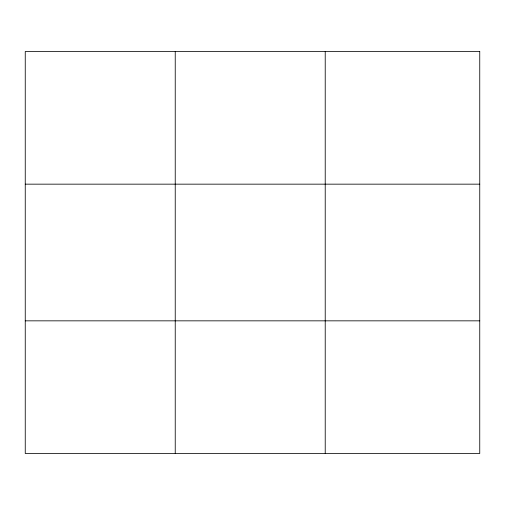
<?xml version="1.0" encoding="UTF-8"?>
<svg xmlns="http://www.w3.org/2000/svg" width="505" height="505" viewBox="0 0 505 505"><rect width="100%" height="100%" fill="white"/><g stroke="black" fill="none" stroke-linecap="round" stroke-linejoin="round"><path stroke-width="0.76" d="M175.235 453.496L175.235 51.504M325.22 453.496L325.22 51.504M25.25 184.161L479.75 184.161M25.25 320.839L479.75 320.839M479.75 51.504L479.75 453.496L25.25 453.496L25.25 51.504L479.75 51.504"/></g></svg>
